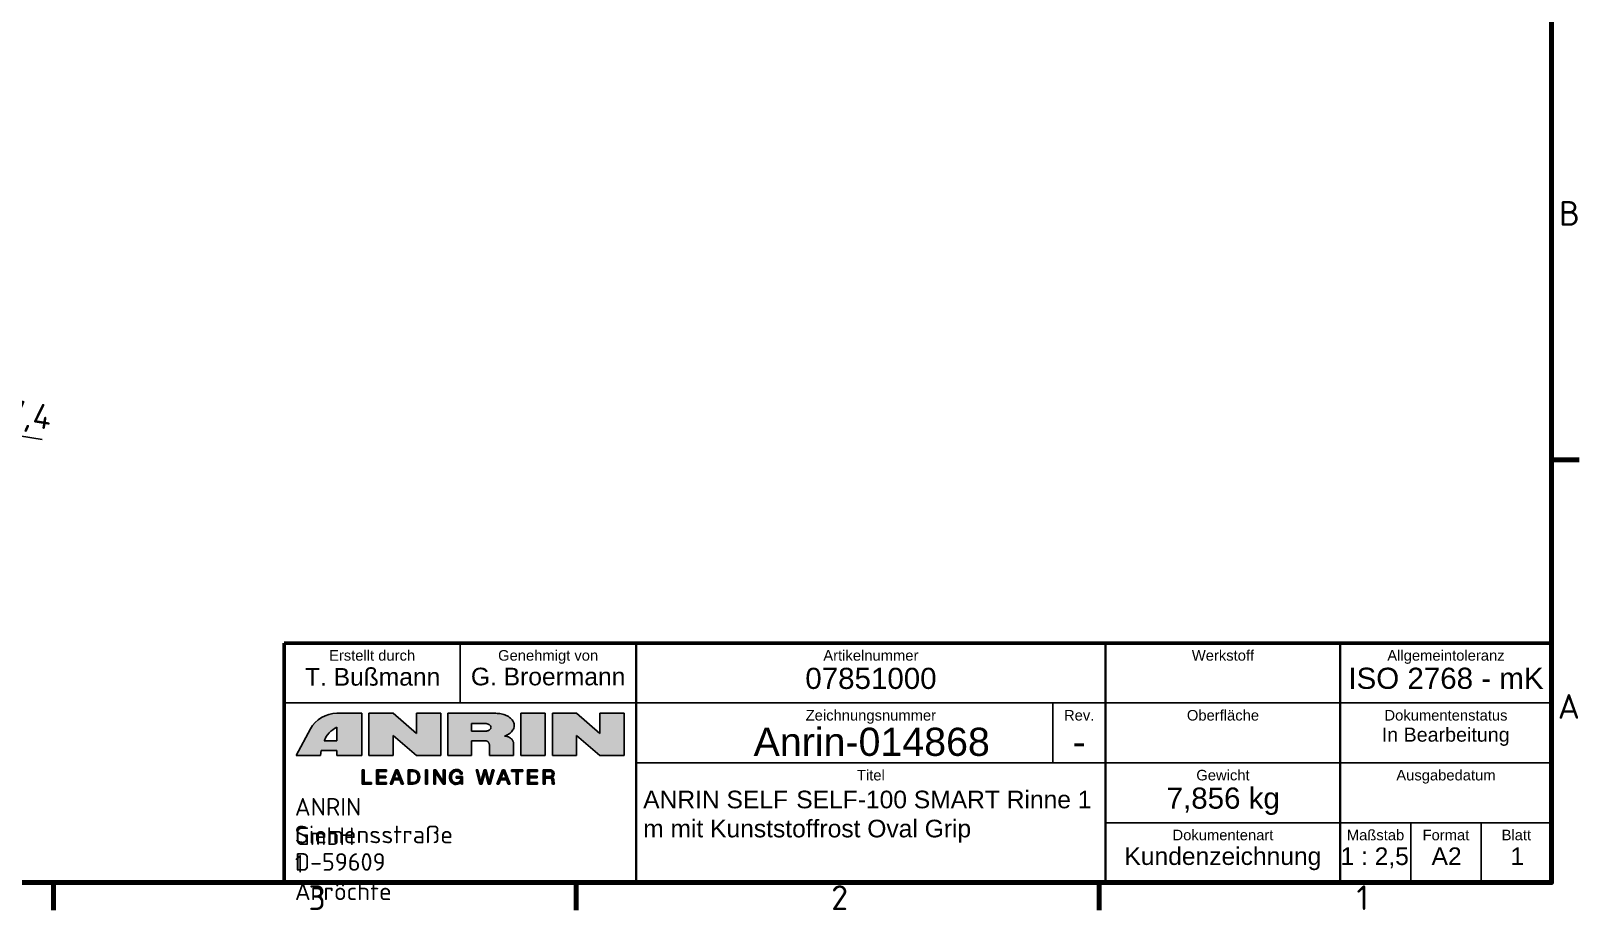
# Model space of a CAD drawing. Header units: millimetres. Extents: x 0 to 1485, y 0 to 1050.
# Drawn here: x 920 to 1470, y 15 to 327 of the extents above; entities that cross this region are included whole.
import ezdxf
from ezdxf.enums import TextEntityAlignment as Align

# ---------------------------------------------------------------- set-up
doc = ezdxf.new("R2010")
doc.units = ezdxf.units.MM
doc.header["$LTSCALE"] = 2.5
for name, color, linetype, lineweight in [('Bemaßung (ISO)', 7, 'Continuous', 25), ('Detailumgrenzung (ISO)', 7, 'Continuous', 25), ('Rahmen (ISO)', 7, 'Continuous', 70), ('Schraffur (ISO)', 7, 'Continuous', 18), ('Skizziergeometrie (ISO)', 7, 'Continuous', 25), ('Symbole(DIN)', 179, 'Continuous', 25), ('Titel (ISO)', 7, 'Continuous', 50)]:
    doc.layers.add(name, color=color, linetype=linetype, lineweight=lineweight)
doc.styles.add('Aktuell-DIN', font='arial.ttf')
doc.styles.add('Notiztext (DIN)', font='isocpeur.ttf')
doc.styles.add('Textstil36', font='arial.ttf')
doc.styles.add('Textstil50', font='arial.ttf')
doc.styles.add('Textstil53', font='arial.ttf')
doc.styles.add('Textstil60', font='arial.ttf')
doc.styles.add('Textstil94', font='arial.ttf')
doc.styles.add('TXT 3_5', font='isocpeur.ttf')
doc.styles.add('TXT 5_0', font='isocpeur.ttf')
doc.dimstyles.new('Anrin Standard (DIN)', dxfattribs={"dimscale": 2.5, "dimtxt": 3.5, "dimasz": 2.5, "dimexe": 2, "dimexo": 0, "dimgap": 0.7999999999999999, "dimtad": 1, "dimrnd": 1e-08, "dimtxsty": 'TXT 3_5', "dimcen": 0.09, "dimdle": 10, "dimclrd": 256, "dimclre": 256, "dimclrt": 256, "dimadec": 0, "dimazin": 2, "dimtfac": 0.7142857313156128, "dimtmove": 0, "dimatfit": 3, "dimfxl": 1, "dimtolj": 1, "dimlwd": -1, "dimlwe": -1, "dimarcsym": 0})

# ---------------------------------------------------------------- blocks, each defined once
blk = doc.blocks.new('Ränder Standardrahmen')
at = {"layer": 'Rahmen (ISO)'}
for p, q in [((584.0000152587891, 70), (587.9000091552734, 70)), ((371.25, 10), (371.25, 6.100000143051147)), ((445.4999923706055, 10), (445.4999923706055, 6.100000143051147)), ((519.7499847412109, 10), (519.7499847412109, 6.100000143051147))]:
    blk.add_line(p, q, dxfattribs=at)
at = {"layer": 'Rahmen (ISO)', "flags": 128}
blk.add_lwpolyline([(10, 10), (10, 410), (584.0000152587891, 410), (584.0000152587891, 10), (10, 10)], dxfattribs=at)
at = {"layer": 'Rahmen (ISO)', "char_height": 3.499999940395355, "attachment_point": 7, "style": 'Notiztext (DIN)'}
for s, insert in [('B', (585.0530501258381, 103.2500000298023)), ('A', (584.8777254474171, 33.25000002980232)), ('3', (407.4533748340615, 6.100000059604644)), ('2', (481.7033748340615, 6.100000059604644)), ('1', (556.299600776777, 6.100000059604644))]:
    blk.add_mtext(s, dxfattribs=dict(at, insert=insert))
blk = doc.blocks.new('Schriftfelder Kundenzeichnung DE')
at = {"layer": 'Schraffur (ISO)'}
h = blk.add_hatch(color=256, dxfattribs=at)
edge = h.paths.add_edge_path(flags=0)
edge.add_line((108.683909823923, 225.3408427413095), (110.516742063923, 225.3408427413095))
edge.add_line((110.5167420639229, 225.3408427413095), (110.5167420639229, 227.2962102213095))
edge.add_arc((111.2257004586354, 225.8655982654567), 1.59664416, 116.3613146929463, 117.7482226645101)
edge.add_arc((112.3362595360138, 223.7546137413095), 3.981931800000001, 117.7482226645103, 156.5245153357833)
edge = h.paths.add_edge_path()
edge.add_arc((110.5045526805172, 224.9907311013095), 4.26078048, 90, 151.5119102653221)
edge.add_line((106.7596833415043, 227.0230214182844), (104.712935583923, 223.2515115813095))
edge.add_line((104.712935583923, 223.2515115813095), (108.171648543923, 223.2515115813095))
edge.add_line((108.171648543923, 223.2515115813095), (108.2998586025441, 223.9915139013095))
edge.add_line((108.2998586025441, 223.9915139013095), (110.5167420639229, 223.9915139013095))
edge.add_line((110.5167420639229, 223.9915139013095), (110.5167420639229, 223.2515115813095))
edge.add_line((110.5167420639229, 223.2515115813095), (114.045733623923, 223.2515115813095))
edge.add_line((114.045733623923, 223.2515115813095), (114.045733623923, 229.2515115813095))
edge.add_line((114.045733623923, 229.2515115813095), (110.5045526805172, 229.2515115813095))
for points in [[(125.252607783923, 223.2515115813095), (121.817400063923, 223.2515115813095), (118.505964063923, 226.1045144613095), (118.505964063923, 223.2515115813095), (115.070756343923, 223.2515115813095), (115.070756343923, 229.2515115813095), (118.505964063923, 229.2515115813095), (121.817400063923, 226.3985087013095), (121.817400063923, 229.2515115813095), (125.252607783923, 229.2515115813095)], [(140.097968583923, 223.2515115813095), (136.625119383923, 223.2515115813095), (136.625119383923, 229.2515115813095), (140.097968583923, 229.2515115813095)], [(147.869635023923, 229.2515115813095), (151.304842743923, 229.2515115813095), (151.304842743923, 223.2515115813095), (147.869635023923, 223.2515115813095), (144.558199023923, 226.1045144613095), (144.558199023923, 223.2515115813095), (141.122991303923, 223.2515115813095), (141.122991303923, 229.2515115813095), (144.558199023923, 229.2515115813095), (147.869635023923, 226.3985087013095)], [(114.092750823923, 221.2198260213095), (114.092750823923, 219.1891757013095), (115.437950823923, 219.1891757013095), (115.437950823923, 219.4171757013095), (114.362750823923, 219.4171757013095), (114.362750823923, 221.2198260213095)], [(117.539431743923, 220.9918260213095), (117.539431743923, 221.2198260213095), (116.127950823923, 221.2198260213095), (116.127950823923, 219.1891757013095), (117.539431743923, 219.1891757013095), (117.539431743923, 219.4171757013095), (116.399148063923, 219.4171757013095), (116.399148063923, 220.0905008613095), (117.454217463923, 220.0905008613095), (117.454217463923, 220.3185008613095), (116.399148063923, 220.3185008613095), (116.399148063923, 220.9918260213095)], [(123.086601303923, 221.2198260213095), (123.086601303923, 219.1891757013095), (123.356828463923, 219.1891757013095), (123.356828463923, 221.2198260213095)], [(124.262986023923, 221.2198260213095), (124.262986023923, 219.1891757013095), (124.518913143923, 219.1891757013095), (124.518913143923, 220.8277610613095), (125.589754863923, 219.1891757013095), (125.881309503923, 219.1891757013095), (125.881309503923, 221.2198260213095), (125.625382383923, 221.2198260213095), (125.625382383923, 219.5812406613095), (124.5545406639229, 221.2198260213095)], [(132.561861423923, 221.2198260213095), (132.155045343923, 219.5180909013095), (131.699562243923, 221.2198260213095), (131.4071755239229, 221.2198260213095), (130.951692423923, 219.5180909013095), (130.544876343923, 221.2198260213095), (130.268875503923, 221.2198260213095), (130.805499063923, 219.1891757013095), (131.097885783923, 219.1891757013095), (131.553368883923, 220.8909108213095), (132.008851983923, 219.1891757013095), (132.301238703923, 219.1891757013095), (132.837862263923, 221.2198260213095)], [(135.977502663923, 219.1891757013095), (136.247237223923, 219.1891757013095), (136.247237223923, 220.9918260213095), (136.924449183923, 220.9918260213095), (136.924449183923, 221.2198260213095), (135.300290703923, 221.2198260213095), (135.300290703923, 220.9918260213095), (135.977502663923, 220.9918260213095)], [(139.015114863923, 219.1891757013095), (139.015114863923, 219.4171757013095), (137.874831183923, 219.4171757013095), (137.874831183923, 220.0905008613095), (138.929900583923, 220.0905008613095), (138.929900583923, 220.3185008613095), (137.874831183923, 220.3185008613095), (137.874831183923, 220.9918260213095), (139.015114863923, 220.9918260213095), (139.015114863923, 221.2198260213095), (137.603633943923, 221.2198260213095), (137.603633943923, 219.1891757013095)]]:
    blk.add_hatch(color=256, dxfattribs=at).paths.add_polyline_path(points)
h = blk.add_hatch(color=256, dxfattribs=at)
edge = h.paths.add_edge_path(flags=0)
edge.add_line((129.642346503923, 227.8052701413094), (129.642346503923, 226.6901711013095))
edge.add_line((129.642346503923, 226.6901711013095), (131.480023983923, 226.6901711013095))
edge.add_spline(control_points=[(131.480023983923, 226.6901711013095), (131.5318805497063, 226.6916958227884), (131.6305581805931, 226.6945972085825), (131.7834079712094, 226.7187347864066), (131.9456075507691, 226.7621980947508), (132.1091953016572, 226.8344387768472), (132.2411939532879, 226.9285784099501), (132.3403721803921, 227.0402636060593), (132.396135090417, 227.1601969955236), (132.4018507240181, 227.2893400885062), (132.3685830476563, 227.4029543419422), (132.2920363050484, 227.5186120536297), (132.1869485253285, 227.6088157974424), (132.0663152088053, 227.6797835189072), (131.9581459113344, 227.7259415766284), (131.8527252149688, 227.7585600237585), (131.7479852451018, 227.7823689967755), (131.6253257673098, 227.8010784926916), (131.5313444046484, 227.8037896558978), (131.480023983923, 227.8052701413094)], knot_values=[-0.2348443077656115, -0.2348443077656115, -0.2348443077656115, -0.2348443077656115, -0.2192949338551818, -0.2052554725607108, -0.1885299087278163, -0.1690334631389931, -0.1519110800315538, -0.1403572958252844, -0.1244643519458432, -0.1133909403395071, -0.1022811609910772, -0.08951621207976893, -0.07231263734836829, -0.06124997503032472, -0.04759695909511757, -0.03714336058679168, -0.02818110863432662, -0.01538886339449367, 0, 0, 0, 0], degree=3, periodic=0)
edge.add_line((131.480023983923, 227.8052701413094), (129.642346503923, 227.8052701413094))
edge = h.paths.add_edge_path()
edge.add_spline(control_points=[(134.3150813439229, 226.0103985813095), (134.4168598895055, 226.0499850707431), (134.6939340057785, 226.1577522972583), (135.1242053294814, 226.422542312788), (135.5393193016908, 226.8579692208423), (135.7441753496952, 227.4401807852996), (135.6188050910975, 228.067237885474), (135.188165090126, 228.5998506058473), (134.5630450770148, 228.975213475255), (133.8338599334821, 229.208407002818), (133.3252697546637, 229.2368130615507), (133.0621032639229, 229.2515115813095)], knot_values=[0, 0, 0, 0, 0.03273779986462733, 0.08912287864097368, 0.1501897263755084, 0.2100176711255166, 0.2664548752384519, 0.3341424044766891, 0.4091241048504136, 0.4826164910825286, 0.5614219785737962, 0.5614219785737962, 0.5614219785737962, 0.5614219785737962], degree=3, periodic=0)
edge.add_line((133.0621032639229, 229.2515115813095), (126.2776305039229, 229.2515115813095))
edge.add_line((126.277630503923, 229.2515115813095), (126.277630503923, 223.2515115813094))
edge.add_line((126.277630503923, 223.2515115813095), (129.640630143923, 223.2515115813095))
edge.add_line((129.640630143923, 223.2515115813095), (129.640630143923, 225.3408427413095))
edge.add_line((129.640630143923, 225.3408427413095), (131.617366023923, 225.3408427413095))
edge.add_spline(control_points=[(131.617366023923, 225.3408427413095), (131.6488713517749, 225.3391210629297), (131.7096549333692, 225.3357994095647), (131.7990697278204, 225.3095878925087), (131.872281801242, 225.2741947818108), (131.9337235729713, 225.2322818866625), (131.9865197590555, 225.1865581139826), (132.0300926899619, 225.1373930018526), (132.0741991413703, 225.0750696916928), (132.1122919188791, 225.0043523735758), (132.1455681176842, 224.9096097331732), (132.1624950295837, 224.8218552984954), (132.1642300527399, 224.7638858272553), (132.164888943923, 224.7418713813095)], knot_values=[0, 0, 0, 0, 0.009437148749291642, 0.01820719669116636, 0.02774254030071362, 0.03371989700886165, 0.04047332671375441, 0.04864753822361823, 0.05335390803231722, 0.0633642127570237, 0.07261690739271422, 0.08340067882478427, 0.09000333732218208, 0.09000333732218208, 0.09000333732218208, 0.09000333732218208], degree=3, periodic=0)
edge.add_line((132.164888943923, 224.7418713813095), (132.164888943923, 223.2515115813094))
edge.add_line((132.164888943923, 223.2515115813095), (135.600096663923, 223.2515115813095))
edge.add_line((135.600096663923, 223.2515115813095), (135.600096663923, 224.8899704613095))
edge.add_spline(control_points=[(135.600096663923, 224.8899704613095), (135.5969135726795, 224.9497369570432), (135.5914782726407, 225.0517914731497), (135.5554397474652, 225.1884953475542), (135.5074912832181, 225.3128218758276), (135.4394430282167, 225.4367425261486), (135.3534139701515, 225.5517938194365), (135.2404039955451, 225.6704034442483), (135.111628615453, 225.7719278015089), (134.9566551882107, 225.8619626514578), (134.8241544066446, 225.9192584722618), (134.7024348326499, 225.9579576020105), (134.5708608940054, 225.9892465075556), (134.4424725479349, 226.0072562669392), (134.346413905029, 226.0096257119596), (134.3150813439229, 226.0103985813095)], knot_values=[0, 0, 0, 0, 0.01790270397454535, 0.03056983295888588, 0.04221164982264758, 0.057826131227419, 0.07280866371495635, 0.08518183669927369, 0.1068974509930123, 0.1217176774808403, 0.1388591343700172, 0.1500828583150381, 0.1599955145979027, 0.1794151422518301, 0.1888157834339211, 0.1888157834339211, 0.1888157834339211, 0.1888157834339211], degree=3, periodic=0)
h = blk.add_hatch(color=256, dxfattribs=at)
h.paths.add_polyline_path([(119.021969763923, 220.9790897013095), (119.375604997844, 220.0260197013095), (118.6683345300019, 220.0260197013095)], flags=0)
h.paths.add_polyline_path([(118.357824783923, 219.1891757013095), (118.079050503923, 219.1891757013095), (118.872720123923, 221.2198260213095), (119.1712194039229, 221.2198260213095), (119.964889023923, 219.1891757013095), (119.686114743923, 219.1891757013095), (119.4591581092633, 219.8008386213095), (118.5847814185826, 219.8008386213095)])
h = blk.add_hatch(color=256, dxfattribs=at)
edge = h.paths.add_edge_path(flags=0)
edge.add_line((122.022680343923, 220.3187820213095), (122.022680343923, 220.0902197013095))
edge.add_arc((121.344585543923, 220.0902197013095), 0.6780948, -90, 0, ccw=False)
edge.add_line((121.344585543923, 219.4121249013095), (120.888736383923, 219.4121249013095))
edge.add_line((120.888736383923, 219.4121249013095), (120.888736383923, 220.9968768213095))
edge.add_line((120.888736383923, 220.9968768213095), (121.344585543923, 220.9968768213095))
edge.add_arc((121.344585543923, 220.3187820213095), 0.6780948, 0, 90, ccw=False)
edge = h.paths.add_edge_path()
edge.add_line((122.292907503923, 220.2777335013095), (122.292907503923, 220.1312682213095))
edge.add_arc((121.350814983923, 220.1312682213095), 0.9420925200000002, -90, 0, ccw=False)
edge.add_line((121.350814983923, 219.1891757013095), (120.618509223923, 219.1891757013095))
edge.add_line((120.618509223923, 219.1891757013095), (120.618509223923, 221.2198260213095))
edge.add_line((120.618509223923, 221.2198260213095), (121.350814983923, 221.2198260213095))
edge.add_arc((121.350814983923, 220.2777335013095), 0.9420925200000002, 0, 90, ccw=False)
h = blk.add_hatch(color=256, dxfattribs=at)
edge = h.paths.add_edge_path()
edge.add_arc((127.4262397882722, 220.3651757013095), 0.9096000000000004, 108.7548966671923, 155.983844719467)
edge.add_arc((127.807688463923, 220.1952149180556), 1.3272, 155.9838447194682, 187.9914345018063)
edge.add_arc((127.5224852712298, 220.1551757013095), 1.039200000000001, 187.991434501805, 233.7769540661515)
edge.add_arc((127.4381004384694, 220.0399757013095), 0.8964000000000004, 233.7769540661532, 284.14111023393)
edge.add_arc((127.4187510198735, 220.1167757013095), 0.9755999999999999, 284.1411102339305, 316.1812399542431)
edge.add_line((128.1226791656291, 219.4412903013095), (128.193566103923, 219.1891757013095))
edge.add_line((128.193566103923, 219.1891757013095), (128.363966103923, 219.1891757013095))
edge.add_line((128.363966103923, 219.1891757013095), (128.363966103923, 220.2576428613095))
edge.add_line((128.363966103923, 220.2576428613095), (127.473759663923, 220.2576428613095))
edge.add_line((127.473759663923, 220.2576428613095), (127.473759663923, 220.0305529413095))
edge.add_line((127.473759663923, 220.0305529413095), (128.1257988137048, 220.0305529413095))
edge.add_arc((127.4694716349456, 220.0207757013095), 0.6564000000000001, -150.37950396507392, 0.8534663380053757, ccw=False)
edge.add_arc((127.7417420887227, 220.1755757013095), 0.9696000000000005, 148.1617581461661, 209.6204960349263, ccw=False)
edge.add_arc((127.5195022183124, 220.3135757013095), 0.708, 78.44410074413952, 148.1617581461653, ccw=False)
edge.add_arc((127.5550797393053, 220.4875757013095), 0.5304000000000002, 11.53554341040342, 78.44410074413878, ccw=False)
edge.add_line((128.074766103923, 220.5936428613095), (128.324366103923, 220.5936428613095))
edge.add_arc((127.6013750059995, 220.5276135320432), 0.7260000000000002, 5.21823285918623, 65.66421573335826)
edge.add_arc((127.4698379533712, 220.2367757013095), 1.045200000000001, 65.66421573336058, 108.7548966671922)
h = blk.add_hatch(color=256, dxfattribs=at)
h.paths.add_polyline_path([(134.535621877844, 220.0260197013095), (134.181986643923, 220.9790897013095), (133.8283514100019, 220.0260197013095)], flags=0)
h.paths.add_polyline_path([(134.032737003923, 221.2198260213095), (133.239067383923, 219.1891757013095), (133.517841663923, 219.1891757013095), (133.7447982985826, 219.8008386213095), (134.6191749892633, 219.8008386213095), (134.846131623923, 219.1891757013095), (135.124905903923, 219.1891757013095), (134.331236283923, 221.2198260213095)])
h = blk.add_hatch(color=256, dxfattribs=at)
edge = h.paths.add_edge_path(flags=0)
edge.add_line((140.771062743923, 220.9968768213095), (140.066121063923, 220.9968768213095))
edge.add_line((140.066121063923, 220.9968768213095), (140.066121063923, 220.2839815413095))
edge.add_line((140.066121063923, 220.2839815413095), (140.633433783923, 220.2839815413095))
edge.add_arc((140.633433783923, 221.1473537013095), 0.86337216, 270, 289.1620101958619)
edge.add_arc((140.824118943923, 220.5986092605525), 0.2824407600000001, 289.1620101958597, 360)
edge.add_line((141.106559703923, 220.5986092605525), (141.106559703923, 220.6613798613095))
edge.add_arc((140.771062743923, 220.6613798613095), 0.3354969600000001, 0, 90)
edge = h.paths.add_edge_path()
edge.add_line((139.796039943923, 221.2198260213095), (139.796039943923, 219.1891757013095))
edge.add_line((139.796039943923, 219.1891757013095), (140.066121063923, 219.1891757013095))
edge.add_line((140.066121063923, 219.1891757013095), (140.066121063923, 220.0568142213095))
edge.add_line((140.066121063923, 220.0568142213095), (140.757378303923, 220.0568142213095))
edge.add_arc((140.757378303923, 219.7724142213095), 0.2844, 12.877147864535516, 90, ccw=False)
edge.add_arc((138.890345279691, 219.3455902219524), 2.199600000000001, 0.34767452326332204, 12.877147864535289, ccw=False)
edge.add_arc((141.422298663923, 219.3609544686387), 0.3323999999999999, 180.3476745232685, 211.1167275824202)
edge.add_line((141.137725623923, 219.1891757013095), (141.4374325839229, 219.1891757013095))
edge.add_arc((141.810972903923, 219.4630769049109), 0.4632000000000002, 190.0760485959375, 216.2510084252529, ccw=False)
edge.add_arc((143.2228554653303, 219.7139626015817), 1.8972, 181.1097201713741, 190.0760485959349, ccw=False)
edge.add_arc((140.454974703923, 219.6603468330855), 0.8712000000000004, 1.10972017137414, 19.97247768533239)
edge.add_arc((140.977159143923, 219.8501224127102), 0.3156000000000001, 19.97247768533407, 85.20143695251477)
edge.add_arc((140.844616383923, 220.6563195945944), 0.5167545600000002, 287.9134775026913, 363.4992817117508)
edge.add_arc((140.7984608387399, 220.6534971813095), 0.5629963200000003, 3.499281711751236, 81.2837322856036)
edge.add_arc((140.7547331892268, 220.3682773413095), 0.8515486800000001, 81.2837322856041, 90)
edge.add_line((140.7547331892268, 221.2198260213095), (139.796039943923, 221.2198260213095))
at = {"layer": 'Skizziergeometrie (ISO)', "color": 7, "lineweight": 25}
for p, q in [((110.5045526805172, 229.2515115813095), (114.045733623923, 229.2515115813095)), ((114.045733623923, 229.2515115813095), (114.045733623923, 223.2515115813095)), ((115.070756343923, 229.2515115813095), (115.070756343923, 223.2515115813095)), ((118.505964063923, 229.2515115813095), (115.070756343923, 229.2515115813095)), ((121.817400063923, 226.3985087013095), (118.505964063923, 229.2515115813095)), ((125.252607783923, 229.2515115813095), (121.817400063923, 229.2515115813095)), ((121.817400063923, 229.2515115813095), (121.817400063923, 226.3985087013095)), ((125.252607783923, 223.2515115813095), (125.252607783923, 229.2515115813095)), ((126.277630503923, 229.2515115813095), (126.277630503923, 223.2515115813095)), ((133.0621032639229, 229.2515115813095), (126.277630503923, 229.2515115813095)), ((140.097968583923, 229.2515115813095), (136.625119383923, 229.2515115813095)), ((136.625119383923, 229.2515115813095), (136.625119383923, 223.2515115813095)), ((140.097968583923, 223.2515115813095), (140.097968583923, 229.2515115813095)), ((144.558199023923, 229.2515115813095), (141.122991303923, 229.2515115813095)), ((141.122991303923, 229.2515115813095), (141.122991303923, 223.2515115813095)), ((147.869635023923, 226.3985087013095), (144.558199023923, 229.2515115813095)), ((147.869635023923, 229.2515115813095), (147.869635023923, 226.3985087013095)), ((151.304842743923, 229.2515115813095), (147.869635023923, 229.2515115813095)), ((151.304842743923, 223.2515115813095), (151.304842743923, 229.2515115813095)), ((106.7596833415043, 227.0230214182844), (104.712935583923, 223.2515115813095)), ((110.5167420639229, 227.2962102213095), (110.5167420639229, 225.3408427413095)), ((129.642346503923, 227.8052701413094), (131.480023983923, 227.8052701413094)), ((129.642346503923, 226.6901711013095), (129.642346503923, 227.8052701413094)), ((131.480023983923, 226.6901711013095), (129.642346503923, 226.6901711013095)), ((110.5167420639229, 225.3408427413095), (108.683909823923, 225.3408427413095)), ((118.505964063923, 226.1045144613095), (121.817400063923, 223.2515115813095)), ((118.505964063923, 223.2515115813095), (118.505964063923, 226.1045144613095)), ((129.640630143923, 223.2515115813095), (129.640630143923, 225.3408427413095)), ((129.640630143923, 225.3408427413095), (131.617366023923, 225.3408427413095)), ((132.164888943923, 224.7418713813095), (132.164888943923, 223.2515115813095)), ((135.600096663923, 223.2515115813095), (135.600096663923, 224.8899704613095)), ((144.558199023923, 223.2515115813095), (144.558199023923, 226.1045144613095)), ((144.558199023923, 226.1045144613095), (147.869635023923, 223.2515115813095)), ((104.712935583923, 223.2515115813095), (108.171648543923, 223.2515115813095)), ((108.2998586025441, 223.9915139013095), (108.171648543923, 223.2515115813095)), ((108.2998586025441, 223.9915139013095), (110.5167420639229, 223.9915139013095)), ((110.5167420639229, 223.9915139013095), (110.5167420639229, 223.2515115813095)), ((110.5167420639229, 223.2515115813095), (114.045733623923, 223.2515115813095)), ((115.070756343923, 223.2515115813095), (118.505964063923, 223.2515115813095)), ((121.817400063923, 223.2515115813095), (125.252607783923, 223.2515115813095)), ((126.277630503923, 223.2515115813095), (129.640630143923, 223.2515115813095)), ((132.164888943923, 223.2515115813095), (135.600096663923, 223.2515115813095)), ((136.625119383923, 223.2515115813095), (140.097968583923, 223.2515115813095)), ((141.122991303923, 223.2515115813095), (144.558199023923, 223.2515115813095)), ((147.869635023923, 223.2515115813095), (151.304842743923, 223.2515115813095)), ((114.362750823923, 221.2198260213095), (114.092750823923, 221.2198260213095)), ((114.092750823923, 221.2198260213095), (114.092750823923, 219.1891757013095)), ((114.362750823923, 219.4171757013095), (114.362750823923, 221.2198260213095)), ((116.127950823923, 221.2198260213095), (116.127950823923, 219.1891757013095)), ((117.539431743923, 221.2198260213095), (116.127950823923, 221.2198260213095)), ((116.399148063923, 220.9918260213095), (117.539431743923, 220.9918260213095)), ((116.399148063923, 220.3185008613095), (116.399148063923, 220.9918260213095)), ((117.454217463923, 220.3185008613095), (116.399148063923, 220.3185008613095)), ((116.399148063923, 220.0905008613095), (117.454217463923, 220.0905008613095)), ((116.399148063923, 219.4171757013095), (116.399148063923, 220.0905008613095)), ((117.454217463923, 220.0905008613095), (117.454217463923, 220.3185008613095)), ((117.539431743923, 220.9918260213095), (117.539431743923, 221.2198260213095)), ((118.872720123923, 221.2198260213095), (118.079050503923, 219.1891757013095)), ((118.6683345300019, 220.0260197013095), (119.021969763923, 220.9790897013095)), ((119.375604997844, 220.0260197013095), (118.6683345300019, 220.0260197013095)), ((119.1712194039229, 221.2198260213095), (118.872720123923, 221.2198260213095)), ((119.021969763923, 220.9790897013095), (119.375604997844, 220.0260197013095)), ((119.964889023923, 219.1891757013095), (119.1712194039229, 221.2198260213095)), ((120.618509223923, 221.2198260213095), (121.350814983923, 221.2198260213095)), ((120.618509223923, 221.2198260213095), (120.618509223923, 219.1891757013095)), ((120.888736383923, 220.9968768213095), (121.344585543923, 220.9968768213095)), ((120.888736383923, 219.4121249013095), (120.888736383923, 220.9968768213095)), ((122.022680343923, 220.3187820213095), (122.022680343923, 220.0902197013095)), ((122.292907503923, 220.2777335013095), (122.292907503923, 220.2045008613095)), ((122.292907503923, 220.1312682213095), (122.292907503923, 220.2045008613095)), ((123.086601303923, 221.2198260213095), (123.086601303923, 219.1891757013095)), ((123.356828463923, 221.2198260213095), (123.086601303923, 221.2198260213095)), ((123.356828463923, 219.1891757013095), (123.356828463923, 221.2198260213095)), ((124.262986023923, 221.2198260213095), (124.262986023923, 219.1891757013095)), ((124.5545406639229, 221.2198260213095), (124.262986023923, 221.2198260213095)), ((124.518913143923, 220.8277610613095), (125.589754863923, 219.1891757013095)), ((124.518913143923, 219.1891757013095), (124.518913143923, 220.8277610613095)), ((125.625382383923, 219.5812406613095), (124.5545406639229, 221.2198260213095)), ((125.881309503923, 221.2198260213095), (125.625382383923, 221.2198260213095)), ((125.625382383923, 221.2198260213095), (125.625382383923, 219.5812406613095)), ((125.881309503923, 219.1891757013095), (125.881309503923, 221.2198260213095)), ((128.363966103923, 220.2576428613095), (127.473759663923, 220.2576428613095)), ((127.473759663923, 220.2576428613095), (127.473759663923, 220.0305529413095)), ((127.473759663923, 220.0305529413095), (128.1257988137048, 220.0305529413095)), ((128.074766103923, 220.5936428613095), (128.324366103923, 220.5936428613095)), ((128.363966103923, 219.1891757013095), (128.363966103923, 220.2576428613095)), ((130.268875503923, 221.2198260213095), (130.805499063923, 219.1891757013095)), ((130.544876343923, 221.2198260213095), (130.268875503923, 221.2198260213095)), ((130.951692423923, 219.5180909013095), (130.544876343923, 221.2198260213095)), ((131.4071755239229, 221.2198260213095), (130.951692423923, 219.5180909013095)), ((131.097885783923, 219.1891757013095), (131.553368883923, 220.8909108213095)), ((131.699562243923, 221.2198260213095), (131.4071755239229, 221.2198260213095)), ((131.553368883923, 220.8909108213095), (132.008851983923, 219.1891757013095)), ((132.155045343923, 219.5180909013095), (131.699562243923, 221.2198260213095)), ((132.561861423923, 221.2198260213095), (132.155045343923, 219.5180909013095)), ((132.301238703923, 219.1891757013095), (132.837862263923, 221.2198260213095)), ((132.837862263923, 221.2198260213095), (132.561861423923, 221.2198260213095)), ((134.032737003923, 221.2198260213095), (133.239067383923, 219.1891757013095)), ((133.8283514100019, 220.0260197013095), (134.181986643923, 220.9790897013095)), ((134.535621877844, 220.0260197013095), (133.8283514100019, 220.0260197013095)), ((134.331236283923, 221.2198260213095), (134.032737003923, 221.2198260213095)), ((134.181986643923, 220.9790897013095), (134.535621877844, 220.0260197013095)), ((135.124905903923, 219.1891757013095), (134.331236283923, 221.2198260213095)), ((135.300290703923, 221.2198260213095), (135.300290703923, 220.9918260213095)), ((136.924449183923, 221.2198260213095), (135.300290703923, 221.2198260213095)), ((135.300290703923, 220.9918260213095), (135.977502663923, 220.9918260213095)), ((135.977502663923, 220.9918260213095), (135.977502663923, 219.1891757013095)), ((136.247237223923, 219.1891757013095), (136.247237223923, 220.9918260213095)), ((136.247237223923, 220.9918260213095), (136.924449183923, 220.9918260213095)), ((136.924449183923, 220.9918260213095), (136.924449183923, 221.2198260213095)), ((137.603633943923, 221.2198260213095), (137.603633943923, 219.1891757013095)), ((139.015114863923, 221.2198260213095), (137.603633943923, 221.2198260213095)), ((137.874831183923, 220.3185008613095), (137.874831183923, 220.9918260213095)), ((137.874831183923, 220.9918260213095), (139.015114863923, 220.9918260213095)), ((138.929900583923, 220.3185008613095), (137.874831183923, 220.3185008613095)), ((137.874831183923, 219.4171757013095), (137.874831183923, 220.0905008613095)), ((137.874831183923, 220.0905008613095), (138.929900583923, 220.0905008613095)), ((138.929900583923, 220.0905008613095), (138.929900583923, 220.3185008613095)), ((139.015114863923, 220.9918260213095), (139.015114863923, 221.2198260213095)), ((139.796039943923, 221.2198260213095), (139.796039943923, 219.1891757013095)), ((139.796039943923, 221.2198260213095), (140.7547331892268, 221.2198260213095)), ((140.066121063923, 220.2839815413095), (140.066121063923, 220.9968768213095)), ((140.771062743923, 220.9968768213095), (140.066121063923, 220.9968768213095)), ((140.633433783923, 220.2839815413095), (140.066121063923, 220.2839815413095)), ((140.066121063923, 219.1891757013095), (140.066121063923, 220.0568142213095)), ((140.066121063923, 220.0568142213095), (140.757378303923, 220.0568142213095)), ((141.106559703923, 220.6613798613095), (141.106559703923, 220.5986092605525)), ((114.092750823923, 219.1891757013095), (115.437950823923, 219.1891757013095)), ((115.437950823923, 219.4171757013095), (114.362750823923, 219.4171757013095)), ((115.437950823923, 219.1891757013095), (115.437950823923, 219.4171757013095)), ((116.127950823923, 219.1891757013095), (117.539431743923, 219.1891757013095)), ((117.539431743923, 219.4171757013095), (116.399148063923, 219.4171757013095)), ((117.539431743923, 219.1891757013095), (117.539431743923, 219.4171757013095)), ((118.079050503923, 219.1891757013095), (118.357824783923, 219.1891757013095)), ((118.357824783923, 219.1891757013095), (118.5847814185826, 219.8008386213095)), ((118.5847814185826, 219.8008386213095), (119.4591581092633, 219.8008386213095)), ((119.4591581092633, 219.8008386213095), (119.686114743923, 219.1891757013095)), ((119.686114743923, 219.1891757013095), (119.964889023923, 219.1891757013095)), ((120.618509223923, 219.1891757013095), (121.350814983923, 219.1891757013095)), ((121.344585543923, 219.4121249013095), (120.888736383923, 219.4121249013095)), ((123.086601303923, 219.1891757013095), (123.356828463923, 219.1891757013095)), ((124.262986023923, 219.1891757013095), (124.518913143923, 219.1891757013095)), ((125.589754863923, 219.1891757013095), (125.881309503923, 219.1891757013095)), ((128.1226791656291, 219.4412903013095), (128.193566103923, 219.1891757013095)), ((128.193566103923, 219.1891757013095), (128.363966103923, 219.1891757013095)), ((130.805499063923, 219.1891757013095), (131.097885783923, 219.1891757013095)), ((132.008851983923, 219.1891757013095), (132.301238703923, 219.1891757013095)), ((133.239067383923, 219.1891757013095), (133.517841663923, 219.1891757013095)), ((133.517841663923, 219.1891757013095), (133.7447982985826, 219.8008386213095)), ((134.6191749892633, 219.8008386213095), (133.7447982985826, 219.8008386213095)), ((134.6191749892633, 219.8008386213095), (134.846131623923, 219.1891757013095)), ((134.846131623923, 219.1891757013095), (135.124905903923, 219.1891757013095)), ((135.977502663923, 219.1891757013095), (136.247237223923, 219.1891757013095)), ((137.603633943923, 219.1891757013095), (139.015114863923, 219.1891757013095)), ((139.015114863923, 219.4171757013095), (137.874831183923, 219.4171757013095)), ((139.015114863923, 219.1891757013095), (139.015114863923, 219.4171757013095)), ((139.796039943923, 219.1891757013095), (140.066121063923, 219.1891757013095)), ((141.137725623923, 219.1891757013095), (141.437432583923, 219.1891757013095))]:
    blk.add_line(p, q, dxfattribs=at)
for centre, radius, start, end in [((110.5045526805172, 224.9907311013095), 4.26078048, 90, 151.5119102653221), ((112.3362595360138, 223.7546137413095), 3.981931800000001, 117.7482226645103, 156.5245153357833), ((111.2257004586354, 225.8655982654567), 1.59664416, 116.3613146929463, 117.7482226645107), ((121.344585543923, 220.3187820213095), 0.6780948, 0, 90), ((121.344585543923, 220.0902197013095), 0.6780948, 270, 0), ((121.350814983923, 220.2777335013095), 0.9420925200000002, 0, 90), ((121.350814983923, 220.1312682213095), 0.9420925200000002, 270, 0), ((127.807688463923, 220.1952149180556), 1.3272, 155.9838447194682, 187.9914345018063), ((127.5224852712298, 220.1551757013095), 1.0392, 187.9914345018049, 233.7769540661515), ((127.4262397882722, 220.3651757013095), 0.9096000000000003, 108.7548966671923, 155.983844719467), ((127.7417420887227, 220.1755757013095), 0.9696000000000004, 148.1617581461661, 209.6204960349263), ((127.4694716349456, 220.0207757013095), 0.6564000000000002, 209.620496034926, 0.8534663380054042), ((127.5195022183124, 220.3135757013095), 0.708, 78.44410074413948, 148.1617581461653), ((127.4698379533712, 220.2367757013095), 1.0452, 65.66421573336058, 108.7548966671922), ((127.5550797393053, 220.4875757013095), 0.5304000000000001, 11.53554341040343, 78.44410074413803), ((127.6013750059995, 220.5276135320432), 0.7260000000000001, 5.21823285918623, 65.66421573335954), ((140.633433783923, 221.1473537013095), 0.86337216, 270, 289.1620101958619), ((140.7547331892268, 220.3682773413095), 0.8515486800000001, 81.28373228560291, 90), ((140.757378303923, 219.7724142213095), 0.2844, 12.87714786453554, 90), ((140.771062743923, 220.6613798613095), 0.3354969600000001, 0, 90), ((140.7984608387399, 220.6534971813095), 0.5629963200000001, 3.499281711751236, 81.28373228560307), ((140.824118943923, 220.5986092605525), 0.2824407600000001, 289.1620101958597, 0), ((140.844616383923, 220.6563195945944), 0.5167545600000001, 287.9134775026913, 3.499281711750788), ((140.977159143923, 219.8501224127102), 0.3156000000000001, 19.97247768533407, 85.20143695251102), ((140.454974703923, 219.6603468330855), 0.8712000000000002, 1.10972017137414, 19.97247768533498), ((127.4381004384694, 220.0399757013095), 0.8964000000000001, 233.7769540661532, 284.1411102339306), ((127.4187510198735, 220.1167757013095), 0.9756, 284.1411102339305, 316.1812399542453), ((138.890345279691, 219.3455902219524), 2.1996, 0.3476745232632531, 12.8771478645354), ((141.422298663923, 219.3609544686387), 0.3324, 180.3476745232684, 211.1167275824202), ((143.2228554653303, 219.7139626015817), 1.897200000000001, 181.1097201713741, 190.0760485959349), ((141.810972903923, 219.4630769049109), 0.4632000000000001, 190.0760485959374, 216.2510084252529)]:
    blk.add_arc(centre, radius, start, end, dxfattribs=at)
for points in [[(133.0621032639229, 229.2515115813095), (133.8462557746336, 229.1731832606335), (134.5467567336024, 228.9508963066916), (135.1805291676098, 228.5501993626232), (135.5884603104999, 228.0100583216921), (135.6915455727778, 227.4551806509307), (135.5056253722709, 226.8865226022367), (135.0966282800945, 226.4330500365676), (134.6174821356491, 226.1358183371737), (134.3150813439229, 226.0103985813095)], [(131.480023983923, 227.8052701413094), (131.6337114573302, 227.7974042545105), (131.7602543934786, 227.778668216014), (131.8476103684736, 227.7586399949592), (131.9474376584851, 227.7276192866132), (132.0727895797133, 227.6735140164714), (132.1679057855395, 227.6170236885778), (132.2965136999456, 227.5027595091251), (132.3654462706314, 227.3953225845159), (132.3957536732886, 227.2884386237863), (132.3909585201203, 227.1778083794296), (132.3269342643267, 227.0323454591179), (132.2511889104856, 226.9451007783633), (132.1130863736701, 226.843881760126), (131.9354261898252, 226.7635823321329), (131.7740744651306, 226.7195361121942), (131.6353101601302, 226.6982026876764), (131.480023983923, 226.6901711013095)], [(131.617366023923, 225.3408427413095), (131.7113174548353, 225.3319485701201), (131.7957290500455, 225.3081566243327), (131.881511213711, 225.2665189230023), (131.9309256235622, 225.2328871609209), (131.9819957731823, 225.1886975569888), (132.0362716725853, 225.1275755468387), (132.0634713555392, 225.0891676189483), (132.1109898819901, 225.0010619453961), (132.1418554303675, 224.9138349213411), (132.1615692363428, 224.8078144587696), (132.164888943923, 224.7418713813095)], [(134.3150813439229, 226.0103985813095), (134.4090228658445, 226.0069063152109), (134.6014678914223, 225.9808850555933), (134.6978822143886, 225.9578556442858), (134.8048405013295, 225.9238391369095), (134.9621127026067, 225.8556598942196), (135.090192730592, 225.7810983911076), (135.2604374112249, 225.6462891216501), (135.3457206480241, 225.5566436505373), (135.4353090299954, 225.4365538933147), (135.5102236484788, 225.2995538827619), (135.5522722654606, 225.190994664826), (135.5834603626697, 225.0682228510287), (135.600096663923, 224.8899704613095)]]:
    blk.add_spline(points, degree=3, dxfattribs=at)
at = {"layer": 'Titel (ISO)', "lineweight": 50}
for p, q in [((283.008889163923, 239.2203436413095), (103.008889163923, 239.2203436413095)), ((103.008889163923, 239.2203436413095), (103.008889163923, 205.2203436413095)), ((283.008889163923, 205.2203436413095), (283.008889163923, 239.2203436413095)), ((103.008889163923, 205.2203436413095), (283.008889163923, 205.2203436413095))]:
    blk.add_line(p, q, dxfattribs=at)
at = {"layer": 'Titel (ISO)', "lineweight": 25}
for p, q in [((128.008889163923, 239.2203436413095), (128.008889163923, 230.7203436413095)), ((103.008889163923, 230.7203436413095), (283.008889163923, 230.7203436413095)), ((212.1755558305896, 230.7203436413095), (212.1755558305896, 222.2203436413095)), ((153.008889163923, 222.2203436413095), (283.008889163923, 222.2203436413095)), ((219.6755558305896, 213.7203436413095), (283.008889163923, 213.7203436413095)), ((263.008889163923, 213.7203436413095), (263.008889163923, 205.2203436413095)), ((273.008889163923, 213.7203436413095), (273.008889163923, 205.2203436413095))]:
    blk.add_line(p, q, dxfattribs=at)
at = {"layer": 'Titel (ISO)', "lineweight": 35}
for p, q in [((153.008889163923, 239.2203436413095), (153.008889163923, 205.2203436413095)), ((219.6755558305896, 239.2203436413095), (219.6755558305896, 205.2203436413095)), ((253.008889163923, 239.2203436413095), (253.008889163923, 205.2203436413095))]:
    blk.add_line(p, q, dxfattribs=at)
at = {"layer": 'Symbole(DIN)', "color": 7, "style": 'Aktuell-DIN'}
for s, insert, char_height, attachment_point in [('\\fArial|b0|i0;Erstellt durch', (115.508889163923, 238.2203436413095), 1.500000059604645, 2), ('\\fArial|b0|i0;Genehmigt von', (140.508889163923, 238.2203436413095), 1.500000059604645, 2), ('\\fArial|b0|i0;Artikelnummer', (186.3422224972563, 238.2203436413095), 1.500000059604645, 2), ('\\fArial|b0|i0;Werkstoff', (236.3422224972563, 238.2203436413095), 1.500000059604645, 2), ('\\fArial|b0|i0;Allgemeintoleranz', (268.008889163923, 238.2203436413095), 1.500000059604645, 2), ('\\fArial|b0|i0;Zeichnungsnummer', (186.3422224972563, 229.7203436413095), 1.500000059604645, 2), ('\\fArial|b0|i0;Oberfläche', (236.3422224972563, 229.7203436413095), 1.500000059604645, 2), ('\\fArial|b0|i0;Dokumentenstatus', (268.008889163923, 229.7203436413095), 1.500000059604645, 2), ('\\fArial|b0|i0;Titel', (186.3422224972563, 221.2203436413095), 1.500000059604645, 2), ('\\fArial|b0|i0;Gewicht', (236.3422224972563, 221.2203436413095), 1.500000059604645, 2), ('\\fArial|b0|i0;Ausgabedatum', (268.008889163923, 221.2203436413095), 1.500000059604645, 2), ('\\fArial|b0|i0; ', (174.5843457831856, 218.7203436413095), 3.00000011920929, 1), ('\\fArial|b0|i0;Dokumentenart', (236.3422224972563, 212.7203436413095), 1.500000059604645, 2), ('\\fArial|b0|i0;Maßstab', (258.008889163923, 212.7203436413095), 1.500000059604645, 2), ('\\fArial|b0|i0;Format', (268.008889163923, 212.7203436413095), 1.500000059604645, 2), ('\\fArial|b0|i0;Blatt', (278.008889163923, 212.7203436413095), 1.500000059604645, 2)]:
    blk.add_mtext(s, dxfattribs=dict(at, insert=insert, char_height=char_height, attachment_point=attachment_point))
for s, insert, char_height, width, attachment_point in [('\\fArial|b0|i0;G. Broermann', (140.508889163923, 235.7203436413095), 2.5, 21.93025827407837, 2), ('\\fArial|b0|i0;ISO 2768 - mK', (268.008889163923, 235.7203436413095), 3.00000011920929, 27.71570205688477, 2), ('\\fArial|b0|i0;ANRIN SELF', (154.0088891639229, 218.2641696253106), 2.5, 20.5754566192627, 1), ('\\fArial|b0|i0;SELF-100 SMART Rinne 1 ', (175.7482170714852, 218.2641696253106), 2.5, 42.89633750915527, 1), ('\\fArial|b0|i0;m mit Kunststoffrost Oval Grip', (154.0088891639229, 214.1382180967614), 2.5, 46.57392978668213, 1)]:
    blk.add_mtext(s, dxfattribs=dict(at, insert=insert, char_height=char_height, width=width, attachment_point=attachment_point))
at = {"layer": 'Symbole(DIN)', "color": 179, "insert": (215.9255558305896, 229.7203436413095), "char_height": 1.500000059604645, "attachment_point": 2, "style": 'Aktuell-DIN'}
blk.add_mtext('\\fArial|b0|i0;Rev.', dxfattribs=at)
at = {"layer": 'Symbole(DIN)', "color": 7}
for tag, p, height, style in [('AUTOR_001', (105.9804103098984, 233.1777106263027), 2.5, 'Textstil36'), ('Artikelnummer_001', (177.0321948421795, 232.7080652132904), 3.00000011920929, 'Textstil60'), ('BAUTEILNUMMER_001', (169.6887433950756, 223.2039725036983), 4.000000059604645, 'Textstil53'), ('REVISIONSNUMMER_001', (214.9937686407158, 223.2203435817049), 4.000000059604645, 'Textstil53'), ('VaultStatus_001', (258.8847416882627, 225.2203436115072), 2.000000029802322, 'Textstil50'), ('MASSE\\P3;_001', (228.3439275000329, 215.7080652132903), 3.00000011920929, 'Textstil60'), ('Dokumentenart_001', (222.3492143117174, 207.7203436413094), 2.5, 'Textstil36'), ('Anfänglicher_Ansichtsmaßstab_001', (253.0344689729271, 207.7101117177078), 2.5, 'Textstil36'), ('Blattgröße_001', (265.965062424496, 207.7101117177078), 2.5, 'Textstil36'), ('Blattnummer_001', (277.1681661079884, 207.7101117177078), 2.5, 'Textstil36')]:
    blk.add_attdef(tag, p, '', height=height, dxfattribs=dict(at, style=style))
for tag, height, style, p in [('MATERIAL', 1.800000071525574, 'Textstil94', (236.3422224972563, 235.7203436413095)), ('Oberfläche', 2.5, 'Textstil36', (236.3422224972563, 227.2203436413095)), ('GENEHM.DAT._KONSTR.', 3.00000011920929, 'Textstil60', (268.008889163923, 218.7203436413095))]:
    blk.add_attdef(tag, text='', height=height, dxfattribs=dict(at, style=style)).set_placement(p, align=Align.TOP_CENTER)
at = {"layer": 'Titel (ISO)', "char_height": 2.5, "attachment_point": 1, "style": 'TXT 5_0'}
for s, insert, width in [('\\fISOCPEUR|b0|i0;ANRIN GmbH', (104.5403373575877, 217.2203436413095), 16.91164970397949), ('\\fISOCPEUR|b0|i0;Siemensstraße 1', (104.5403373575877, 213.2959991612718), 21.75723314285278), ('\\fISOCPEUR|b0|i0;D-59609 Anröchte', (104.5403373575877, 209.3951105990694), 23.94448757171631)]:
    blk.add_mtext(s, dxfattribs=dict(at, insert=insert, width=width))
blk = doc.blocks.new('2DTransSymbol1')
at = {"layer": 'Detailumgrenzung (ISO)'}
blk.add_line((406.6677791207977, 212.3111117103876), (352.1576279284106, 134.7498199817018), dxfattribs=at)
at = {"layer": 'Detailumgrenzung (ISO)', "flags": 128}
blk.add_lwpolyline([(305.6293296813965, 166.5054130554199), (305.6293296813965, 36.79014205932617), (352.1576309204102, 36.79014205932617), (352.1576309204102, 166.5054130554199), (305.6293296813965, 166.5054130554199)], dxfattribs=at)
blk = doc.blocks.new('*D37')
at = {"layer": 'Bemaßung (ISO)', "transparency": 16777216}
for p, q in [((816.9548170407767, 199.6438312885928), (822.9070735905906, 198.67855450157)), ((829.0764752936462, 197.6780633090383), (924.1402178321767, 182.2615866850894))]:
    blk.add_line(p, q, dxfattribs=at)
for points in [[(817.1215655728653, 200.6720649057688), (816.7880685086881, 198.6155976714169), (810.785415337721, 200.6443224811246)], [(823.0738221226792, 199.706788118746), (822.740325058502, 197.6503208843941), (829.0764752936462, 197.6780633090383)]]:
    blk.add_solid(points, dxfattribs=at)
at = {"layer": 'Defpoints', "color": 0, "transparency": 16777216}
for p in [(810.785415337721, 200.6443224811246), (829.0764752936462, 197.6780633090383)]:
    blk.add_point(p, dxfattribs=at)
at = {"layer": 'Bemaßung (ISO)', "transparency": 16777216, "insert": (902.1422282808967, 198.4923006623507), "char_height": 8.75, "attachment_point": 1, "rotation": 350.788542059593, "style": 'TXT 3_5'}
blk.add_mtext('\\A1;∅7,4', dxfattribs=at)

msp = doc.modelspace()

# ---------------------------------------------------------------- block references
at = {"xscale": 2.5, "yscale": 2.5, "zscale": 2.5}
for name in ['Ränder Standardrahmen', '2DTransSymbol1']:
    msp.add_blockref(name, (0, 0), dxfattribs=at)
msp.add_blockref('Schriftfelder Kundenzeichnung DE', (752.4777770901926, -488.0508591032738), dxfattribs=at).add_auto_attribs({'Anfänglicher_Ansichtsmaßstab_001': '1 : 2,5', 'Blattgröße_001': 'A2', 'Blattnummer_001': '1', 'VaultStatus_001': 'In Bearbeitung', 'MASSE\\P3;_001': '7,856 kg', 'Artikelnummer_001': '07851000', 'BAUTEILNUMMER_001': 'Anrin-014868', 'AUTOR_001': 'T. Bußmann', 'REVISIONSNUMMER_001': '-', 'Dokumentenart_001': 'Kundenzeichnung'})

# ---------------------------------------------------------------- dimensions: what is measured, and where the dimension line sits
at = {"layer": 'Bemaßung (ISO)'}
dim = msp.add_diameter_dim_2p(p1=(810.785415337721, 200.6443224811246), p2=(829.0764752936462, 197.6780633090383), dimstyle='Anrin Standard (DIN)', override={"dimgap": 0.7999999999999999, "dimdec": 1, "dimlfac": 0.400000000000007, "dimtol": 0, "dimlim": 0, "dimtp": 0, "dimtm": -0, "dimtdec": 2, "dimatfit": 2}, dxfattribs=at)
dim.commit()
dim.dimension.update_dxf_attribs({"geometry": '*D37', "text_midpoint": (911.1536275959513, 184.3676205888191), "dimtype": 163})

doc.saveas('drawing.dxf')
